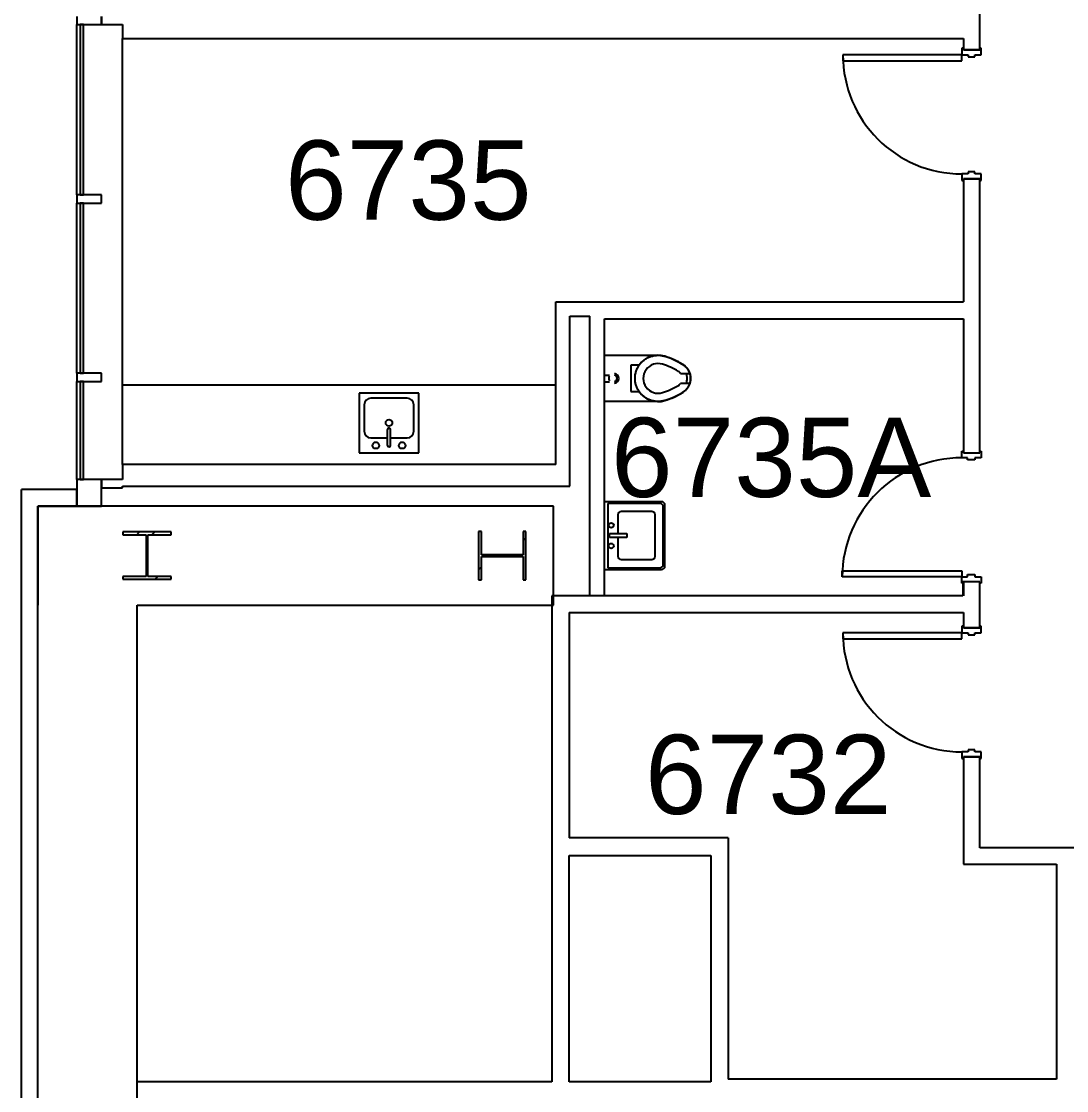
# Model space of a CAD drawing. Header units: inches. Extents: x -59 to 5673, y -29 to 4299.
# Drawn here: x -59.4 to 256.9, y 2221.2 to 2544.7 of the extents above; entities that cross this region are included whole.
import ezdxf

# ---------------------------------------------------------------- set-up
doc = ezdxf.new("R2010")
doc.units = ezdxf.units.IN
doc.header["$LTSCALE"] = 96
doc.header["$MEASUREMENT"] = 0
for name, color, linetype in [('A-ANNO-ROOM', 4, 'Continuous'), ('A-COLS', 5, 'Continuous'), ('A-DOOR', 2, 'Continuous'), ('A-FLOR-CASE', 3, 'Continuous'), ('A-FLOR-PFIX', 2, 'Continuous'), ('A-GLAZ', 2, 'Continuous'), ('A-WALL-FULL', 6, 'Continuous')]:
    doc.layers.add(name, color=color, linetype=linetype)
doc.styles.add('ARIAL', font='arial.ttf')

msp = doc.modelspace()

# ---------------------------------------------------------------- linework, layer by layer
at = {"layer": 'A-COLS'}
for p, q in [((-14.12, 2390.24), (-28.73, 2390.24)), ((-28.73, 2390.24), (-28.73, 2389.38)), ((-14.12, 2390.24), (-28.73, 2390.24)), ((-28.73, 2390.24), (-28.73, 2389.38)), ((-28.73, 2389.38), (-21.68, 2389.38)), ((-28.73, 2389.38), (-21.68, 2389.38)), ((-24.53, 2389.38), (-23.67, 2390.24)), ((-21.68, 2389.38), (-21.68, 2376.78)), ((-21.68, 2389.38), (-21.68, 2376.78)), ((-21.68, 2387.61), (-21.16, 2388.14)), ((-21.16, 2376.78), (-21.16, 2389.38)), ((-21.16, 2389.38), (-14.12, 2389.38)), ((-21.16, 2376.78), (-21.16, 2389.38)), ((-21.16, 2389.38), (-14.12, 2389.38)), ((-19.92, 2389.38), (-19.06, 2390.24)), ((-14.12, 2389.38), (-14.12, 2390.24)), ((-14.12, 2389.38), (-14.12, 2390.24)), ((78.92, 2390.38), (78.92, 2375.77)), ((79.78, 2390.38), (78.92, 2390.38)), ((78.92, 2390.38), (78.92, 2375.77)), ((79.78, 2390.38), (78.92, 2390.38)), ((79.78, 2383.34), (79.78, 2390.38)), ((79.78, 2383.34), (79.78, 2390.38)), ((93.24, 2390.38), (92.38, 2390.38)), ((92.38, 2390.38), (92.38, 2383.34)), ((93.24, 2390.38), (92.38, 2390.38)), ((92.38, 2390.38), (92.38, 2383.34)), ((92.38, 2387.63), (93.24, 2388.49)), ((93.24, 2375.77), (93.24, 2390.38)), ((93.24, 2375.77), (93.24, 2390.38)), ((92.38, 2383.34), (79.78, 2383.34)), ((92.38, 2383.34), (79.78, 2383.34)), ((79.78, 2375.77), (79.78, 2382.82)), ((79.78, 2382.82), (92.38, 2382.82)), ((79.78, 2375.77), (79.78, 2382.82)), ((79.78, 2382.82), (92.38, 2382.82)), ((82.95, 2382.82), (83.48, 2383.34)), ((87.56, 2382.82), (88.08, 2383.34)), ((92.38, 2382.82), (92.38, 2375.77)), ((92.38, 2382.82), (92.38, 2375.77)), ((78.92, 2378.78), (79.78, 2379.64)), ((-21.68, 2376.78), (-28.73, 2376.78)), ((-28.73, 2376.78), (-28.73, 2375.92)), ((-21.68, 2376.78), (-28.73, 2376.78)), ((-28.73, 2376.78), (-28.73, 2375.92)), ((-28.73, 2375.92), (-14.12, 2375.92)), ((-28.73, 2375.92), (-14.12, 2375.92)), ((-14.12, 2376.78), (-21.16, 2376.78)), ((-14.12, 2376.78), (-21.16, 2376.78)), ((-18.98, 2375.92), (-18.12, 2376.78)), ((-14.37, 2375.92), (-14.12, 2376.17)), ((-14.12, 2375.92), (-14.12, 2376.78)), ((-14.12, 2375.92), (-14.12, 2376.78)), ((78.92, 2375.77), (79.78, 2375.77)), ((78.92, 2375.77), (79.78, 2375.77)), ((92.38, 2375.77), (93.24, 2375.77)), ((92.38, 2375.77), (93.24, 2375.77))]:
    msp.add_line(p, q, dxfattribs=at)
at = {"layer": 'A-DOOR'}
for p, q in [((225.7, 2536.58), (225.2, 2536.58)), ((225.2, 2536.58), (225.2, 2534.58)), ((225.7, 2536.08), (225.7, 2536.58)), ((231.08, 2536.58), (230.58, 2536.58)), ((230.58, 2536.58), (230.58, 2536.08)), ((231.08, 2534.58), (231.08, 2536.58)), ((189.2, 2534.58), (189.2, 2532.83)), ((225.2, 2534.58), (189.2, 2534.58)), ((225.2, 2532.83), (225.2, 2534.58)), ((225.2, 2534.58), (227.14, 2534.58)), ((230.58, 2536.08), (225.7, 2536.08)), ((227.14, 2534.58), (227.14, 2533.96)), ((227.14, 2533.96), (229.14, 2533.96)), ((229.14, 2533.96), (229.14, 2534.58)), ((229.14, 2534.58), (231.08, 2534.58)), ((189.2, 2532.83), (225.2, 2532.83)), ((227.14, 2498.58), (225.2, 2498.58)), ((225.2, 2498.58), (225.2, 2496.58)), ((229.14, 2499.2), (227.14, 2499.2)), ((227.14, 2499.2), (227.14, 2498.58)), ((229.14, 2498.58), (229.14, 2499.2)), ((231.08, 2498.58), (229.14, 2498.58)), ((231.08, 2496.58), (231.08, 2498.58)), ((225.2, 2496.58), (225.7, 2496.58)), ((225.7, 2496.58), (225.7, 2497.08)), ((225.7, 2497.08), (230.58, 2497.08)), ((230.58, 2497.08), (230.58, 2496.58)), ((230.58, 2496.58), (231.08, 2496.58)), ((225.2, 2412.7), (225.2, 2414.7)), ((225.2, 2414.7), (225.7, 2414.7)), ((225.7, 2414.7), (225.7, 2414.2)), ((225.7, 2414.2), (230.58, 2414.2)), ((230.58, 2414.7), (231.08, 2414.7)), ((230.58, 2414.2), (230.58, 2414.7)), ((231.08, 2414.7), (231.08, 2412.7)), ((226.89, 2412.7), (225.2, 2412.7)), ((226.89, 2412.08), (226.89, 2412.7)), ((229.14, 2412.08), (226.89, 2412.08)), ((229.14, 2412.7), (229.14, 2412.08)), ((231.08, 2412.7), (229.14, 2412.7)), ((188.95, 2378.45), (225.2, 2378.45)), ((188.95, 2376.7), (188.95, 2378.45)), ((225.2, 2378.45), (225.2, 2376.7)), ((225.2, 2376.7), (188.95, 2376.7)), ((225.2, 2376.7), (226.89, 2376.7)), ((225.2, 2374.7), (225.2, 2376.7)), ((225.7, 2375.2), (225.7, 2374.7)), ((230.58, 2375.2), (225.7, 2375.2)), ((226.89, 2377.32), (229.14, 2377.32)), ((226.89, 2376.7), (226.89, 2377.32)), ((229.14, 2377.32), (229.14, 2376.7)), ((229.14, 2376.7), (231.08, 2376.7)), ((230.58, 2374.7), (230.58, 2375.2)), ((231.08, 2376.7), (231.08, 2374.7)), ((225.7, 2374.7), (225.2, 2374.7)), ((231.08, 2374.7), (230.58, 2374.7)), ((189.2, 2359.7), (189.2, 2357.95)), ((225.2, 2359.7), (189.2, 2359.7)), ((225.2, 2361.7), (225.2, 2359.7)), ((225.7, 2361.7), (225.2, 2361.7)), ((225.2, 2357.95), (225.2, 2359.7)), ((225.2, 2359.7), (227.14, 2359.7)), ((225.7, 2361.2), (225.7, 2361.7)), ((230.58, 2361.2), (225.7, 2361.2)), ((227.14, 2359.7), (227.14, 2359.08)), ((227.14, 2359.08), (229.14, 2359.08)), ((229.14, 2359.08), (229.14, 2359.7)), ((229.14, 2359.7), (231.08, 2359.7)), ((231.08, 2361.7), (230.58, 2361.7)), ((230.58, 2361.7), (230.58, 2361.2)), ((231.08, 2359.7), (231.08, 2361.7)), ((189.2, 2357.95), (225.2, 2357.95)), ((227.14, 2323.7), (225.2, 2323.7)), ((225.2, 2323.7), (225.2, 2321.7)), ((227.14, 2324.33), (227.14, 2323.7)), ((229.14, 2324.33), (227.14, 2324.33)), ((229.14, 2323.7), (229.14, 2324.33)), ((231.08, 2323.7), (229.14, 2323.7)), ((231.08, 2321.7), (231.08, 2323.7)), ((225.2, 2321.7), (225.7, 2321.7)), ((225.7, 2321.7), (225.7, 2322.2)), ((225.7, 2322.2), (230.58, 2322.2)), ((230.58, 2322.2), (230.58, 2321.7)), ((230.58, 2321.7), (231.08, 2321.7))]:
    msp.add_line(p, q, dxfattribs=at)
for centre, radius, start, end in [((225.2, 2534.58), 36, 180, 270), ((225.2, 2534.58), 36, 180, 270), ((225.17, 2376.49), 36.21, 89.9422, 179.6612), ((225.17, 2376.49), 36.21, 89.9422, 179.6612), ((225.2, 2359.7), 36, 180, 270), ((225.2, 2359.7), 36, 180, 270)]:
    msp.add_arc(centre, radius, start, end, dxfattribs=at)
at = {"layer": 'A-FLOR-CASE'}
msp.add_line((102.33, 2434.7), (-28.8, 2434.7), dxfattribs=at)
at = {"layer": 'A-FLOR-PFIX'}
for p, q in [((117.08, 2443.7), (133.28, 2443.7)), ((129.5, 2442.59), (129.74, 2442.74)), ((129.74, 2442.74), (129.98, 2442.88)), ((129.98, 2442.88), (130.23, 2443)), ((130.23, 2443), (130.48, 2443.12)), ((130.48, 2443.12), (130.74, 2443.23)), ((130.74, 2443.23), (131.01, 2443.32)), ((131.01, 2443.32), (131.27, 2443.41)), ((131.27, 2443.41), (131.54, 2443.48)), ((131.54, 2443.48), (131.82, 2443.55)), ((131.82, 2443.55), (132.09, 2443.6)), ((132.09, 2443.6), (132.37, 2443.64)), ((132.37, 2443.64), (132.65, 2443.67)), ((132.65, 2443.67), (132.92, 2443.69)), ((132.92, 2443.69), (133.2, 2443.7)), ((133.2, 2443.7), (133.48, 2443.7)), ((133.48, 2443.7), (133.76, 2443.69)), ((133.76, 2443.69), (134.04, 2443.66)), ((134.04, 2443.66), (134.32, 2443.62)), ((134.32, 2443.62), (134.6, 2443.58)), ((134.6, 2443.58), (134.87, 2443.52)), ((134.87, 2443.52), (135.14, 2443.45)), ((135.14, 2443.45), (135.33, 2443.4)), ((135.33, 2443.4), (136.2, 2443.11)), ((136.2, 2443.11), (137.07, 2442.79)), ((137.07, 2442.79), (137.91, 2442.43)), ((127.54, 2440.7), (125.03, 2440.7)), ((125.03, 2440.7), (125.03, 2432.7)), ((126.73, 2439.17), (126.83, 2439.43)), ((126.83, 2439.43), (126.95, 2439.68)), ((126.95, 2439.68), (127.07, 2439.93)), ((127.07, 2439.93), (127.21, 2440.18)), ((127.21, 2440.18), (127.35, 2440.42)), ((127.35, 2440.42), (127.5, 2440.65)), ((127.5, 2440.65), (127.67, 2440.88)), ((127.67, 2440.88), (127.84, 2441.1)), ((127.84, 2441.1), (128.02, 2441.32)), ((128.02, 2441.32), (128.21, 2441.52)), ((128.21, 2441.52), (128.4, 2441.72)), ((128.4, 2441.72), (128.61, 2441.91)), ((128.61, 2441.91), (128.82, 2442.1)), ((128.82, 2442.1), (129.04, 2442.27)), ((129.04, 2442.27), (129.27, 2442.44)), ((129.27, 2442.44), (129.5, 2442.59)), ((137.91, 2442.43), (138.75, 2442.04)), ((138.75, 2442.04), (139.57, 2441.62)), ((139.57, 2441.62), (140.36, 2441.16)), ((140.36, 2441.16), (140.71, 2440.95)), ((140.71, 2440.95), (140.88, 2440.84)), ((140.88, 2440.84), (141.04, 2440.73)), ((141.04, 2440.73), (141.2, 2440.61)), ((141.2, 2440.61), (141.36, 2440.48)), ((141.36, 2440.48), (141.5, 2440.34)), ((141.5, 2440.34), (141.65, 2440.2)), ((141.65, 2440.2), (141.78, 2440.06)), ((141.78, 2440.06), (141.92, 2439.91)), ((141.92, 2439.91), (142.04, 2439.75)), ((142.04, 2439.75), (142.16, 2439.59)), ((142.16, 2439.59), (142.27, 2439.42)), ((142.27, 2439.42), (142.38, 2439.25)), ((117.08, 2437.7), (118.58, 2437.7)), ((126.28, 2436.78), (126.29, 2436.98)), ((126.28, 2436.51), (126.28, 2436.65)), ((126.3, 2436.23), (126.28, 2436.51)), ((126.29, 2436.98), (126.3, 2437.26)), ((126.3, 2437.26), (126.33, 2437.54)), ((126.32, 2435.95), (126.3, 2436.23)), ((126.33, 2437.54), (126.37, 2437.82)), ((126.37, 2437.82), (126.42, 2438.09)), ((126.42, 2438.09), (126.48, 2438.37)), ((126.48, 2438.37), (126.55, 2438.64)), ((126.55, 2438.64), (126.64, 2438.9)), ((126.64, 2438.9), (126.73, 2439.17)), ((140.08, 2438.2), (142.85, 2438.2)), ((142.38, 2439.25), (142.48, 2439.08)), ((142.48, 2439.08), (142.57, 2438.9)), ((142.57, 2438.9), (142.65, 2438.72)), ((142.65, 2438.72), (142.73, 2438.54)), ((142.73, 2438.54), (142.8, 2438.35)), ((142.8, 2438.35), (142.86, 2438.16)), ((142.86, 2438.16), (142.92, 2437.97)), ((142.92, 2437.97), (142.96, 2437.77)), ((142.96, 2437.77), (143, 2437.58)), ((143, 2437.58), (143.03, 2437.38)), ((143.03, 2437.38), (143.05, 2437.18)), ((143.06, 2436.3), (143.04, 2436.1)), ((143.05, 2437.18), (143.07, 2436.98)), ((143.07, 2436.5), (143.06, 2436.3)), ((143.07, 2436.98), (143.08, 2436.78)), ((143.08, 2436.7), (143.07, 2436.5)), ((143.08, 2436.78), (143.08, 2436.7)), ((117.08, 2435.7), (118.59, 2435.7)), ((126.36, 2435.67), (126.32, 2435.95)), ((126.4, 2435.39), (126.36, 2435.67)), ((126.46, 2435.12), (126.4, 2435.39)), ((126.53, 2434.85), (126.46, 2435.12)), ((126.61, 2434.58), (126.53, 2434.85)), ((126.7, 2434.31), (126.61, 2434.58)), ((126.8, 2434.05), (126.7, 2434.31)), ((126.91, 2433.8), (126.8, 2434.05)), ((127.03, 2433.54), (126.91, 2433.8)), ((127.16, 2433.3), (127.03, 2433.54)), ((127.31, 2433.05), (127.16, 2433.3)), ((127.46, 2432.82), (127.31, 2433.05)), ((142.85, 2435.2), (140.08, 2435.2)), ((141.42, 2432.98), (141.26, 2432.85)), ((141.56, 2433.12), (141.42, 2432.98)), ((141.7, 2433.26), (141.56, 2433.12)), ((141.84, 2433.41), (141.7, 2433.26)), ((141.97, 2433.56), (141.84, 2433.41)), ((142.09, 2433.72), (141.97, 2433.56)), ((142.2, 2433.88), (142.09, 2433.72)), ((142.31, 2434.05), (142.2, 2433.88)), ((142.42, 2434.22), (142.31, 2434.05)), ((142.51, 2434.39), (142.42, 2434.22)), ((142.6, 2434.57), (142.51, 2434.39)), ((142.68, 2434.76), (142.6, 2434.57)), ((142.76, 2434.94), (142.68, 2434.76)), ((142.82, 2435.13), (142.76, 2434.94)), ((142.88, 2435.32), (142.82, 2435.13)), ((142.93, 2435.51), (142.88, 2435.32)), ((142.98, 2435.71), (142.93, 2435.51)), ((143.01, 2435.91), (142.98, 2435.71)), ((143.04, 2436.1), (143.01, 2435.91)), ((60.83, 2432.2), (42.83, 2432.2)), ((42.83, 2432.2), (42.83, 2414.2)), ((57.33, 2430.7), (46.33, 2430.7)), ((60.83, 2414.2), (60.83, 2432.2)), ((125.03, 2432.7), (127.54, 2432.7)), ((127.62, 2432.59), (127.46, 2432.82)), ((127.78, 2432.37), (127.62, 2432.59)), ((127.96, 2432.15), (127.78, 2432.37)), ((128.15, 2431.94), (127.96, 2432.15)), ((128.34, 2431.74), (128.15, 2431.94)), ((128.55, 2431.55), (128.34, 2431.74)), ((128.76, 2431.36), (128.55, 2431.55)), ((128.97, 2431.18), (128.76, 2431.36)), ((129.2, 2431.02), (128.97, 2431.18)), ((129.43, 2430.86), (129.2, 2431.02)), ((129.66, 2430.71), (129.43, 2430.86)), ((129.91, 2430.57), (129.66, 2430.71)), ((130.16, 2430.44), (129.91, 2430.57)), ((130.41, 2430.32), (130.16, 2430.44)), ((130.67, 2430.21), (130.41, 2430.32)), ((130.93, 2430.11), (130.67, 2430.21)), ((131.19, 2430.02), (130.93, 2430.11)), ((131.46, 2429.94), (131.19, 2430.02)), ((131.73, 2429.88), (131.46, 2429.94)), ((132.01, 2429.82), (131.73, 2429.88)), ((132.28, 2429.77), (132.01, 2429.82)), ((132.56, 2429.74), (132.28, 2429.77)), ((132.84, 2429.72), (132.56, 2429.74)), ((133.12, 2429.7), (132.84, 2429.72)), ((133.68, 2429.71), (133.4, 2429.7)), ((133.96, 2429.74), (133.68, 2429.71)), ((134.24, 2429.77), (133.96, 2429.74)), ((134.51, 2429.81), (134.24, 2429.77)), ((134.79, 2429.87), (134.51, 2429.81)), ((135.06, 2429.93), (134.79, 2429.87)), ((135.33, 2430.01), (135.06, 2429.93)), ((135.72, 2430.13), (135.33, 2430.01)), ((136.59, 2430.43), (135.72, 2430.13)), ((137.44, 2430.77), (136.59, 2430.43)), ((138.29, 2431.14), (137.44, 2430.77)), ((139.11, 2431.55), (138.29, 2431.14)), ((139.92, 2431.98), (139.11, 2431.55)), ((140.71, 2432.45), (139.92, 2431.98)), ((140.78, 2432.49), (140.71, 2432.45)), ((140.95, 2432.61), (140.78, 2432.49)), ((141.11, 2432.72), (140.95, 2432.61)), ((141.26, 2432.85), (141.11, 2432.72)), ((44.33, 2428.7), (44.33, 2420.7)), ((59.33, 2420.7), (59.33, 2428.7)), ((133.28, 2429.7), (117.08, 2429.7)), ((133.4, 2429.7), (133.12, 2429.7)), ((51.33, 2416.45), (51.33, 2421.2)), ((52.33, 2416.45), (52.33, 2421.2)), ((46.33, 2418.7), (51.33, 2418.7)), ((52.33, 2418.7), (57.33, 2418.7)), ((42.83, 2414.2), (60.83, 2414.2)), ((134.33, 2399.39), (117.08, 2399.39)), ((133.83, 2398.89), (118.08, 2398.89)), ((118.08, 2398.89), (118.08, 2379.39)), ((134.83, 2380.39), (134.83, 2397.89)), ((135.33, 2379.89), (135.33, 2398.39)), ((121.08, 2395.39), (121.08, 2389.76)), ((131.33, 2396.39), (122.08, 2396.39)), ((132.33, 2382.89), (132.33, 2395.39)), ((118.53, 2388.52), (118.53, 2389.76)), ((118.53, 2389.76), (123.76, 2389.76)), ((123.76, 2388.52), (118.53, 2388.52)), ((121.08, 2388.52), (121.08, 2382.89)), ((123.76, 2389.76), (123.76, 2388.52)), ((122.08, 2381.89), (131.33, 2381.89)), ((117.08, 2378.89), (134.33, 2378.89)), ((118.08, 2379.39), (133.83, 2379.39))]:
    msp.add_line(p, q, dxfattribs=at)
for centre, radius in [((51.83, 2423.29), 1), ((47.83, 2416.45), 1), ((55.83, 2416.45), 1), ((119.08, 2392.26), 0.75), ((119.08, 2386.02), 0.75)]:
    msp.add_circle(centre, radius, dxfattribs=at)
for centre, radius, start, end in [((133.28, 2436.7), 7, 72.9647, 145.1501), ((128.59, 2421.4), 23, 58.1995, 72.9647), ((133.28, 2436.7), 4.5, 72.9647, 287.0353), ((128.59, 2421.4), 20.5, 58.1995, 72.9647), ((138.08, 2436.7), 5, 0, 58.1995), ((119.85, 2436.7), 1.5, 152.1161, 207.8839), ((119.85, 2436.7), 1.5, 279.1062, 81.1732), ((119.86, 2436.7), 0.996, 283.423, 76.4842), ((138.08, 2436.7), 2.5, 36.8699, 58.1995), ((138.08, 2436.7), 5, 301.8005, 0), ((138.08, 2436.7), 4, 0, 22.2225), ((138.08, 2436.7), 4, 337.7775, 0), ((128.59, 2452), 20.5, 287.0353, 301.8005), ((138.08, 2436.7), 2.5, 301.8005, 323.1301), ((46.33, 2428.7), 2, 90, 180), ((57.33, 2428.7), 2, 0, 90), ((133.28, 2436.7), 7, 214.8499, 287.0353), ((128.59, 2452), 23, 287.0353, 301.8005), ((46.33, 2420.7), 2, 180, 270), ((51.83, 2421.2), 0.5, 0, 180), ((57.33, 2420.7), 2, 270, 0), ((51.83, 2416.45), 0.5, 180, 0), ((133.83, 2397.89), 1, 0, 90), ((134.33, 2398.39), 1, 0, 90), ((122.08, 2395.39), 1, 90, 180), ((131.33, 2395.39), 1, 0, 90), ((122.08, 2382.89), 1, 180, 270), ((131.33, 2382.89), 1, 270, 0), ((133.83, 2380.39), 1, 270, 0), ((134.33, 2379.89), 1, 270, 0)]:
    msp.add_arc(centre, radius, start, end, dxfattribs=at)
at = {"layer": 'A-GLAZ', "extrusion": (0, 0, -1)}
for p, q in [((-42.67, 2546.26), (-42.67, 2543.76)), ((-35.17, 2543.76), (-35.17, 2546.26)), ((-42.67, 2543.76), (-35.17, 2543.76)), ((-35.17, 2492.26), (-42.67, 2492.26)), ((-42.67, 2492.26), (-42.67, 2489.76)), ((-35.17, 2489.76), (-35.17, 2492.26)), ((-42.67, 2489.76), (-35.17, 2489.76)), ((-35.17, 2438.26), (-42.67, 2438.26)), ((-42.67, 2438.26), (-42.67, 2435.76)), ((-35.17, 2435.76), (-35.17, 2438.26)), ((-42.67, 2435.76), (-35.17, 2435.76))]:
    msp.add_line(p, q, dxfattribs=at)
at = {"layer": 'A-GLAZ'}
for p, q in [((-42.67, 2492.26), (-42.67, 2543.76)), ((-40.67, 2543.76), (-41.67, 2543.76)), ((-41.67, 2543.76), (-41.67, 2492.26)), ((-40.67, 2492.26), (-40.67, 2543.76)), ((-28.8, 2410.7), (-28.8, 2539.58)), ((-41.67, 2492.26), (-40.67, 2492.26)), ((-42.67, 2438.26), (-42.67, 2489.76)), ((-40.67, 2489.76), (-41.67, 2489.76)), ((-41.67, 2489.76), (-41.67, 2438.26)), ((-40.67, 2438.26), (-40.67, 2489.76)), ((-41.67, 2438.26), (-40.67, 2438.26)), ((-42.67, 2406.08), (-42.67, 2435.76)), ((-40.67, 2435.76), (-41.67, 2435.76)), ((-41.67, 2435.76), (-41.67, 2406.08)), ((-40.67, 2406.08), (-40.67, 2435.76)), ((-35.17, 2406.08), (-42.67, 2406.08)), ((-42.67, 2406.08), (-42.67, 2398.08)), ((-41.67, 2406.08), (-40.67, 2406.08)), ((-35.17, 2398.08), (-35.17, 2406.08)), ((-42.67, 2398.08), (-35.17, 2398.08))]:
    msp.add_line(p, q, dxfattribs=at)
at = {"layer": 'A-WALL-FULL'}
for p, q in [((-35.17, 2546.26), (-35.17, 2543.76)), ((230.58, 2536.08), (230.58, 2549.2)), ((-35.17, 2543.76), (-28.8, 2543.76)), ((-28.8, 2543.76), (-28.8, 2539.58)), ((-28.8, 2539.58), (225.7, 2539.58)), ((225.7, 2539.58), (225.7, 2536.08)), ((225.7, 2536.08), (230.58, 2536.08)), ((230.58, 2497.08), (225.7, 2497.08)), ((225.7, 2497.08), (225.7, 2459.83)), ((230.58, 2414.2), (230.58, 2497.08)), ((102.33, 2459.83), (225.7, 2459.83)), ((102.33, 2410.7), (102.33, 2459.83)), ((106.58, 2455.58), (112.58, 2455.58)), ((106.58, 2404.08), (106.58, 2455.58)), ((112.58, 2370.95), (112.58, 2455.58)), ((117.08, 2454.7), (225.7, 2454.7)), ((117.08, 2370.95), (117.08, 2454.7)), ((225.7, 2454.7), (225.7, 2414.2)), ((225.7, 2414.2), (230.58, 2414.2)), ((102.33, 2410.7), (-28.8, 2410.7)), ((-28.8, 2410.7), (-28.8, 2406.08)), ((-28.8, 2406.08), (-35.17, 2406.08)), ((-35.17, 2406.08), (-35.17, 2403.58)), ((-28.8, 2404.08), (106.58, 2404.08)), ((-28.8, 2403.58), (-28.8, 2404.08)), ((-42.67, 2403.08), (-59.42, 2403.08)), ((-59.42, 2068.08), (-59.42, 2403.08)), ((-42.67, 2403.08), (-59.42, 2403.08)), ((-59.42, 2398.08), (-59.42, 2403.08)), ((-42.67, 2398.08), (-42.67, 2403.08)), ((-35.17, 2403.58), (-28.8, 2403.58)), ((-54.42, 2398.08), (-42.67, 2398.08)), ((101.58, 2398.08), (-54.42, 2398.08)), ((-54.42, 2073.08), (-54.42, 2398.08)), ((-54.42, 2398.08), (-42.67, 2398.08)), ((101.58, 2398.08), (-54.42, 2398.08)), ((-54.42, 2398.08), (-54.42, 2368.08)), ((101.58, 2368.08), (101.58, 2398.08)), ((101.58, 2368.08), (101.58, 2398.08)), ((230.58, 2375.2), (225.45, 2375.2)), ((225.45, 2375.2), (225.45, 2370.95)), ((230.58, 2375.2), (225.7, 2375.2)), ((225.7, 2375.2), (225.7, 2370.95)), ((230.58, 2361.2), (230.58, 2375.2)), ((230.58, 2370.83), (230.58, 2375.2)), ((101.08, 2370.95), (101.08, 2223.83)), ((225.45, 2370.95), (101.08, 2370.95)), ((112.58, 2370.95), (101.08, 2370.95)), ((-24.42, 2368.08), (101.58, 2368.08)), ((-24.42, 2103.08), (-24.42, 2368.08)), ((-24.42, 2368.08), (101.58, 2368.08)), ((106.33, 2365.83), (225.7, 2365.83)), ((106.33, 2365.83), (106.33, 2297.64)), ((225.7, 2365.83), (225.7, 2361.2)), ((225.7, 2361.2), (230.58, 2361.2)), ((225.7, 2361.2), (230.58, 2361.2)), ((225.7, 2322.2), (225.7, 2289.76)), ((230.58, 2322.2), (225.7, 2322.2)), ((230.58, 2322.2), (225.7, 2322.2)), ((230.58, 2294.64), (230.58, 2322.2)), ((154.45, 2297.64), (106.33, 2297.64)), ((154.45, 2297.64), (154.45, 2224.7)), ((277.45, 2294.64), (230.58, 2294.64)), ((106.33, 2223.83), (106.33, 2292.39)), ((106.33, 2292.39), (149.2, 2292.39)), ((149.2, 2292.39), (149.2, 2223.83)), ((225.7, 2289.76), (253.83, 2289.76)), ((253.83, 2289.76), (253.83, 2224.7)), ((101.08, 2223.83), (-24.42, 2223.83)), ((149.2, 2223.83), (106.33, 2223.83)), ((253.83, 2224.7), (154.45, 2224.7))]:
    msp.add_line(p, q, dxfattribs=at)

# ---------------------------------------------------------------- texts
at = {"layer": 'A-ANNO-ROOM', "style": 'ARIAL'}
for s, p in [('6735', (20.39, 2484.71)), ('6735A', (119, 2400.81)), ('6732', (129.3, 2304.9))]:
    msp.add_text(s, height=24, dxfattribs=at).set_placement(p)

doc.saveas('drawing.dxf')
